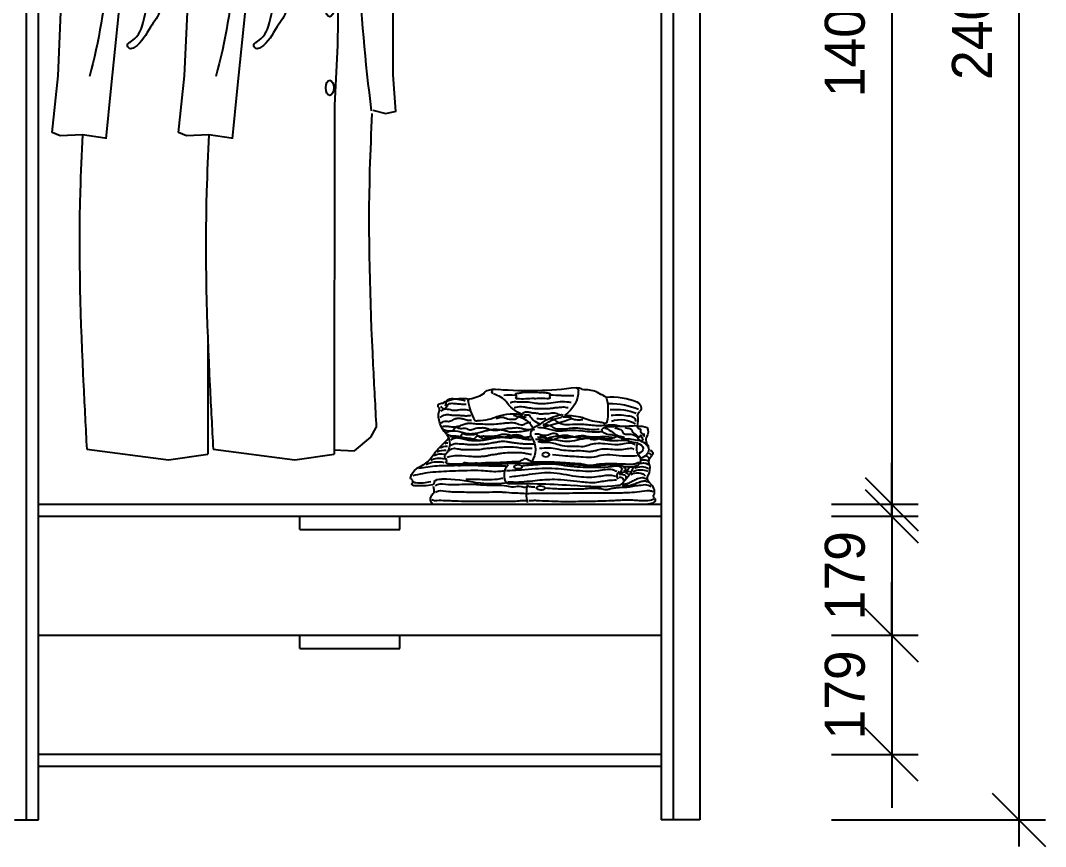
# Model space of a CAD drawing. Header units: millimetres. Extents: x 24776 to 57176, y -19492 to 15017.
# Drawn here: x 28238 to 29776, y 8879 to 10119 of the extents above; entities that cross this region are included whole.
import ezdxf

# ---------------------------------------------------------------- set-up
doc = ezdxf.new("R2010")
doc.units = ezdxf.units.MM
doc.header["$PDMODE"] = 3
doc.styles.add('RomanS', font='')
doc.styles.get('RomanS').set_extended_font_data('YouYuan')
doc.dimstyles.new('SC40', dxfattribs={"dimtxt": 60, "dimasz": 80, "dimexe": 40, "dimexo": 40, "dimgap": 40, "dimtad": 1, "dimdec": 0, "dimzin": 0, "dimdsep": 46, "dimtxsty": 'RomanS', "dimblk": 'OBLIQUE', "dimcen": 0, "dimdle": 40, "dimclrd": 9, "dimclre": 9, "dimclrt": 4, "dimadec": 0, "dimazin": 0, "dimtfac": 1, "dimtdec": 0, "dimtix": 1, "dimtmove": 2, "dimatfit": 1, "dimldrblk": 'DOT', "dimfxl": 1, "dimtolj": 1, "dimtzin": 0, "dimlwd": -1, "dimlwe": -1, "dimarcsym": 0})

# ---------------------------------------------------------------- blocks, each defined once
blk = doc.blocks.new('FGSFSFS')
at = {"color": 250}
for p, q in [((25945.6, 8065.7), (25945.6, 8037.2)), ((25954.3, 8038.6), (25954.3, 8073)), ((26135.4, 8065.7), (26135.4, 8037.2)), ((26144, 8038.6), (26144, 8073)), ((25943.3, 8037.7), (25936, 8024.9)), ((25947.4, 8036.1), (25940.6, 8017.4)), ((25951.8, 8043.7), (25943.3, 8037.7)), ((25951.8, 8043.7), (25947.4, 8036.1)), ((25955.6, 8043.1), (25951.8, 8043.7)), ((25963.2, 8038.3), (25955.6, 8043.1)), ((25970.3, 8028.9), (25963.2, 8038.3)), ((26133.1, 8037.7), (26125.7, 8024.9)), ((26137.1, 8036.1), (26130.3, 8017.4)), ((26141.5, 8043.7), (26133.1, 8037.7)), ((26141.5, 8043.7), (26137.1, 8036.1)), ((26145.3, 8043.1), (26141.5, 8043.7)), ((26153, 8038.3), (26145.3, 8043.1)), ((26160.1, 8028.9), (26153, 8038.3)), ((25936, 8024.9), (25931.9, 8015.2)), ((25974.6, 8018.9), (25969.7, 8027.4)), ((25980.6, 8009.5), (25974.6, 8018.9)), ((26125.7, 8024.9), (26121.6, 8015.2)), ((26164.3, 8018.9), (26159.4, 8027.4)), ((26170.3, 8009.5), (26164.3, 8018.9)), ((25931.2, 8013.8), (25927.1, 7999.5)), ((25932.6, 8008.9), (25932.3, 8007.1)), ((25940, 8015.9), (25935.3, 8000.7)), ((25956.3, 8009.2), (25950.9, 8003.5)), ((25963.4, 8004.4), (25956.3, 8009.2)), ((25988.3, 7998.1), (25979, 8009.8)), ((25980.6, 8009.5), (25985.8, 7980.2)), ((26121, 8013.8), (26116.9, 7999.5)), ((26122.3, 8008.9), (26122.1, 8007.1)), ((26129.7, 8015.9), (26125.1, 8000.7)), ((26146.1, 8009.2), (26140.6, 8003.5)), ((26153.2, 8004.4), (26146.1, 8009.2)), ((26178, 7998.1), (26168.7, 8009.8)), ((26170.3, 8009.5), (26175.6, 7980.2)), ((25914.6, 7977.6), (25922.8, 7995.2)), ((25922.8, 7995.2), (25926.2, 8001.1)), ((25925.2, 7999.5), (25931.5, 7986.1)), ((25926.2, 8001.1), (25933.4, 7995.2)), ((25935.3, 8000.7), (25932.6, 7987.7)), ((25933.4, 7995.2), (25934.4, 7994.7)), ((26009.4, 7975.4), (25988.3, 7998.1)), ((26104.3, 7977.6), (26112.5, 7995.2)), ((26112.5, 7995.2), (26115.9, 8001.1)), ((26114.9, 7999.5), (26121.2, 7986.1)), ((26115.9, 8001.1), (26123.1, 7995.2)), ((26125.1, 8000.7), (26122.3, 7987.7)), ((26123.1, 7995.2), (26124.1, 7994.7)), ((26199.1, 7975.4), (26178, 7998.1)), ((25907.3, 7962), (25914.6, 7977.6)), ((25931.5, 7986.1), (25942.6, 7951.8)), ((25946.2, 7972), (25943.2, 7960.8)), ((25950.9, 7982.3), (25946.2, 7972)), ((25979.8, 7969.9), (25963.4, 7983.2)), ((25985.8, 7980.2), (25992, 7960.2)), ((26008.8, 7975.4), (26026.2, 7963.6)), ((26021.2, 7944.4), (26009.4, 7975.4)), ((26097.1, 7962), (26104.3, 7977.6)), ((26121.2, 7986.1), (26132.3, 7951.8)), ((26136, 7972), (26133, 7960.8)), ((26140.6, 7982.3), (26136, 7972)), ((26169.5, 7969.9), (26153.2, 7983.2)), ((26175.6, 7980.2), (26181.8, 7960.2)), ((26198.5, 7975.4), (26215.9, 7963.6)), ((26210.9, 7944.4), (26199.1, 7975.4)), ((25904.9, 7953.2), (25907.3, 7962)), ((25943.2, 7960.8), (25942.1, 7956.8)), ((25990.4, 7962), (25979.8, 7969.9)), ((25992, 7960.2), (26002, 7808.6)), ((26026.2, 7963.6), (26045.4, 7954.7)), ((26094.7, 7953.2), (26097.1, 7962)), ((26133, 7960.8), (26131.9, 7956.8)), ((26180.2, 7962), (26169.5, 7969.9)), ((26181.8, 7960.2), (26191.7, 7808.6)), ((26215.9, 7963.6), (26235.1, 7954.7)), ((25873.7, 7921.8), (25904.9, 7953.2)), ((25937.1, 7854), (25905.6, 7953)), ((25942.6, 7951.8), (25963.3, 7887.5)), ((26030.5, 7885.1), (26021.2, 7944.4)), ((26045.4, 7954.7), (26052.2, 7946.4)), ((26052.2, 7946.4), (26065.6, 7923.9)), ((26063.5, 7921.8), (26094.7, 7953.2)), ((26126.8, 7854), (26095.3, 7953)), ((26132.3, 7951.8), (26153.1, 7887.5)), ((26220.2, 7885.1), (26210.9, 7944.4)), ((26235.1, 7954.7), (26242, 7946.4)), ((26242, 7946.4), (26266.5, 7905.1)), ((25835.5, 7877.7), (25873.7, 7921.8)), ((26025.2, 7877.7), (26063.5, 7921.8)), ((26266.5, 7905.1), (26287.7, 7780.3)), ((25963.3, 7887.5), (26001, 7778.8)), ((26153.1, 7887.5), (26190.7, 7778.8)), ((26211.6, 7865.8), (26220.2, 7885.1)), ((25829.8, 7860.4), (25835.5, 7877.7)), ((26019.5, 7860.4), (26025.2, 7877.7)), ((26228.9, 7838.9), (26211.6, 7865.8)), ((25824.1, 7803.8), (25829.8, 7860.4)), ((25955.6, 7847.9), (25937.1, 7854)), ((25950.1, 7809.9), (25955.6, 7847.9)), ((26013.9, 7803.8), (26019.5, 7860.4)), ((26145.3, 7847.9), (26126.8, 7854)), ((26139.9, 7809.9), (26145.3, 7847.9)), ((26207.2, 7728), (26228.9, 7838.9)), ((25817.1, 7733), (25824.1, 7803.8)), ((26006.7, 7731.4), (25950.1, 7809.9)), ((26002, 7808.6), (26002, 7778.3)), ((26006.8, 7733), (26013.9, 7803.8)), ((26205.7, 7718.6), (26139.9, 7809.9)), ((26191.7, 7808.6), (26191.7, 7778.3)), ((26001, 7778.8), (26008.8, 7753.4)), ((26190.7, 7778.8), (26215.8, 7697.7)), ((26287.7, 7780.3), (26298.3, 7622.6)), ((25905.1, 7728.1), (25906.5, 7766)), ((26094.8, 7728.1), (26096.3, 7766)), ((25811.4, 7635.4), (25817.1, 7733)), ((25897.6, 7640.9), (25905.1, 7728.1)), ((26001.1, 7635.4), (26006.8, 7733)), ((26087.4, 7640.9), (26094.8, 7728.1)), ((26216.6, 7691.9), (26205.7, 7718.6)), ((26215.8, 7697.7), (26217.5, 7684)), ((26217.5, 7684), (26215.2, 7483.4)), ((25800, 7533.2), (25811.4, 7635.4)), ((25888.8, 7550.4), (25897.6, 7640.9)), ((25989.8, 7533.2), (26001.1, 7635.4)), ((26078.5, 7550.4), (26087.4, 7640.9)), ((26298.3, 7622.6), (26298.3, 7439.1)), ((25875.4, 7418.7), (25888.8, 7550.4)), ((26065.1, 7418.7), (26078.5, 7550.4)), ((25795.8, 7437.2), (25800, 7533.2)), ((25985.5, 7437.2), (25989.8, 7533.2)), ((26215.2, 7483.4), (26210.9, 7393.1)), ((25786.7, 7352.3), (25795.8, 7437.2)), ((25976.5, 7352.3), (25985.5, 7437.2)), ((26298.3, 7439.1), (26302.1, 7384.1)), ((25868, 7343), (25875.4, 7418.7)), ((26057.7, 7343), (26065.1, 7418.7)), ((26210.9, 7393.1), (26210.4, 6869.5)), ((26268.1, 7386), (26287.9, 7381)), ((26287.9, 7381), (26303.1, 7384.3)), ((25798.9, 7347.2), (25786.7, 7352.3)), ((25832.3, 7348.9), (25798.9, 7347.2)), ((25865.8, 7343.9), (25832.3, 7348.9)), ((25988.7, 7347.2), (25976.5, 7352.3)), ((26022.1, 7348.9), (25988.7, 7347.2)), ((26055.5, 7343.9), (26022.1, 7348.9)), ((26020.8, 7034.3), (26020.7, 6869.5)), ((26265.1, 6894.8), (26273.5, 6909.3)), ((26240.8, 6874.5), (26265.1, 6894.8)), ((25838.8, 6877.1), (25961.5, 6861)), ((25961.5, 6861), (26020.7, 6869.5)), ((26028.6, 6877.1), (26151.2, 6861)), ((26151.2, 6861), (26210.4, 6869.5)), ((26210.4, 6876.1), (26240.8, 6874.5))]:
    blk.add_line(p, q, dxfattribs=at)
for centre, major_axis, start_param, end_param in [((25957.8, 8096.5), (0, 35.4), -0.883744, 1.287016), ((26147.6, 8096.5), (0, 35.4), -0.883744, 1.287016), ((25957.9, 8096.5), (0, 25.9), -0.515803, 1.283308), ((26147.6, 8096.5), (0, 25.9), -0.515803, 1.283308), ((25957.4, 8097.8), (0, 34.6), 1.317415, 2.755298), ((25957.4, 8097.8), (0, 25), 1.32549, 3.003534), ((26147.1, 8097.8), (0, 34.6), 1.317415, 2.755298), ((26147.1, 8097.8), (0, 25), 1.32549, 3.003534), ((25983.2, 8083.2), (0, 4.8), 1.081242, 4.154673), ((25959.8, 8095.5), (0, 24), 4.279324, 4.438818), ((25959.8, 8095.5), (0, 33.5), 4.25418, 4.519056), ((26172.9, 8083.2), (0, 4.8), 1.081242, 4.154673), ((26149.5, 8095.5), (0, 24), 4.279324, 4.438818), ((26149.5, 8095.5), (0, 33.5), 4.25418, 4.519056)]:
    blk.add_ellipse(centre, major_axis=major_axis, ratio=0.9, start_param=start_param, end_param=end_param, dxfattribs=at)
at = {"color": 250, "extrusion": (0, 0, -1)}
for centre, major_axis, start_param, end_param in [((25849.5, 7830.8), (0, 44.8), -0.369251, 1.295866), ((26039.2, 7830.8), (0, 44.8), -0.369251, 1.295866), ((25710.8, 7739.6), (0, 216.1), 1.134673, 1.57234), ((25900.5, 7739.6), (0, 216.1), 1.134673, 1.57234), ((28337.6, 7716.9), (0, 2325.1), 4.569105, 4.75992), ((25115.9, 7674.9), (0, 842.3), 1.466275, 1.858062), ((25305.7, 7674.9), (0, 842.3), 1.466275, 1.858062)]:
    blk.add_ellipse(centre, major_axis=major_axis, ratio=0.9, start_param=start_param, end_param=end_param, dxfattribs=at)
at = {"color": 250}
for centre in [(26203.6, 7655.5), (26203.6, 7537.5), (26203.6, 7419.5)]:
    blk.add_ellipse(centre, major_axis=(0, 11.5), ratio=0.522581, dxfattribs=at)
for points in [[(25940.7, 7549.4), (25948.8, 7543.3), (25948.8, 7537.1), (25934.5, 7510.6), (25910, 7480), (25903.2, 7478.3), (25899.8, 7484.1), (25903.9, 7488.1), (25923.5, 7517.5), (25938.6, 7549.4), (25940.7, 7547.3)], [(26130.4, 7549.4), (26138.6, 7543.3), (26138.6, 7537.1), (26124.3, 7510.6), (26099.8, 7480), (26092.9, 7478.3), (26089.6, 7484.1), (26093.6, 7488.1), (26113.3, 7517.5), (26128.4, 7549.4), (26130.4, 7547.3)], [(26267, 7381.1), (26263.5, 7295.9), (26268.5, 7003.4), (26273.5, 6909.3)], [(25832.3, 7348.9), (25828.9, 7263.7), (25833.9, 6971.3), (25838.8, 6877.1)], [(26022.1, 7348.9), (26018.7, 7263.7), (26023.6, 6971.3), (26028.6, 6877.1)]]:
    blk.add_spline(points, degree=3, dxfattribs=at)
blk = doc.blocks.new('_Oblique')
at = {"color": 0, "linetype": 'ByBlock', "lineweight": -2}
blk.add_line((-0.5, -0.5), (0.5, 0.5), dxfattribs=at)
blk = doc.blocks.new('*D44')
at = {"color": 9, "transparency": 16777216}
for p, q in [((29736.3, 11359.3), (29736.3, 8879.3)), ((29454.9, 11319.3), (29776.3, 11319.3)), ((29454.9, 8919.3), (29776.3, 8919.3))]:
    blk.add_line(p, q, dxfattribs=at)
at = {"layer": 'Defpoints', "color": 0, "transparency": 16777216}
for p in [(29414.9, 11319.3), (29414.9, 8919.3), (29736.3, 8919.3)]:
    blk.add_point(p, dxfattribs=at)
at = {"color": 9, "transparency": 16777216, "xscale": 80, "yscale": 80, "zscale": 80}
for p, rotation in [((29736.3, 11319.3), 90), ((29736.3, 8919.3), 270)]:
    blk.add_blockref('_Oblique', p, dxfattribs=dict(at, rotation=rotation))
at = {"color": 4, "transparency": 16777216, "insert": (29666.3, 10119.3), "char_height": 60, "attachment_point": 5, "rotation": 90, "style": 'RomanS'}
blk.add_mtext('\\A1;2400', dxfattribs=at)
blk = doc.blocks.new('_Dot')
at = {"color": 0, "linetype": 'ByBlock', "lineweight": -2}
blk.add_line((-0.5, 0), (-1, 0), dxfattribs=at)
at = {"color": 0, "linetype": 'ByBlock', "const_width": 0.5}
blk.add_lwpolyline([(-0.25, 0, 1), (0.25, 0, 1)], format="xyb", close=True, dxfattribs=at)
blk = doc.blocks.new('*D45')
at = {"color": 9, "transparency": 16777216}
for p, q in [((29545.4, 10833.3), (29545.4, 9353.3)), ((29454.9, 10793.3), (29585.4, 10793.3)), ((29454.9, 9393.3), (29585.4, 9393.3))]:
    blk.add_line(p, q, dxfattribs=at)
at = {"layer": 'Defpoints', "color": 0, "transparency": 16777216}
for p in [(29414.9, 10793.3), (29414.9, 9393.3), (29545.4, 9393.3)]:
    blk.add_point(p, dxfattribs=at)
at = {"color": 9, "transparency": 16777216, "xscale": 80, "yscale": 80, "zscale": 80}
for p, rotation in [((29545.4, 10793.3), 90), ((29545.4, 9393.3), 270)]:
    blk.add_blockref('_Oblique', p, dxfattribs=dict(at, rotation=rotation))
at = {"color": 4, "transparency": 16777216, "insert": (29475.4, 10093.3), "char_height": 60, "attachment_point": 5, "rotation": 90, "style": 'RomanS'}
blk.add_mtext('\\A1;1400', dxfattribs=at)
blk = doc.blocks.new('*D46')
at = {"color": 9, "transparency": 16777216}
for p, q in [((29545.4, 9375.3), (29545.4, 9455.3)), ((29454.9, 9375.3), (29585.4, 9375.3)), ((29545.4, 9375.3), (29545.4, 9196.3)), ((29454.9, 9196.3), (29585.4, 9196.3)), ((29545.4, 9196.3), (29545.4, 9116.3))]:
    blk.add_line(p, q, dxfattribs=at)
at = {"layer": 'Defpoints', "color": 0, "transparency": 16777216}
for p in [(29414.9, 9375.3), (29414.9, 9196.3), (29545.4, 9196.3)]:
    blk.add_point(p, dxfattribs=at)
at = {"color": 9, "transparency": 16777216, "xscale": 80, "yscale": 80, "zscale": 80}
for p, rotation in [((29545.4, 9375.3), 270), ((29545.4, 9196.3), 90)]:
    blk.add_blockref('_Oblique', p, dxfattribs=dict(at, rotation=rotation))
at = {"color": 4, "transparency": 16777216, "insert": (29475.4, 9285.8), "char_height": 60, "attachment_point": 5, "rotation": 90, "style": 'RomanS'}
blk.add_mtext('\\A1;179', dxfattribs=at)
blk = doc.blocks.new('*D47')
at = {"color": 9, "transparency": 16777216}
for p, q in [((29545.4, 9196.3), (29545.4, 9276.3)), ((29454.9, 9196.3), (29585.4, 9196.3)), ((29545.4, 9196.3), (29545.4, 9017.3)), ((29454.9, 9017.3), (29585.4, 9017.3)), ((29545.4, 9017.3), (29545.4, 8937.3))]:
    blk.add_line(p, q, dxfattribs=at)
at = {"layer": 'Defpoints', "color": 0, "transparency": 16777216}
for p in [(29414.9, 9196.3), (29414.9, 9017.3), (29545.4, 9017.3)]:
    blk.add_point(p, dxfattribs=at)
at = {"color": 9, "transparency": 16777216, "xscale": 80, "yscale": 80, "zscale": 80}
for p, rotation in [((29545.4, 9196.3), 270), ((29545.4, 9017.3), 90)]:
    blk.add_blockref('_Oblique', p, dxfattribs=dict(at, rotation=rotation))
at = {"color": 4, "transparency": 16777216, "insert": (29475.4, 9106.8), "char_height": 60, "attachment_point": 5, "rotation": 90, "style": 'RomanS'}
blk.add_mtext('\\A1;179', dxfattribs=at)
blk = doc.blocks.new('DGSDG')
at = {"color": 250}
blk.add_line((28855.8, 9393.3), (29179.5, 9393.3), dxfattribs=at)
at = {"color": 250, "extrusion": (0, 0, -1)}
for centre, major_axis, ratio, start_param, end_param in [((28901.5, 9574.1), (40.1, 0), 0.6, 0.635897, 1.31071), ((28944.7, 9558.2), (11.3, 0), 0.6, 3.381071, 4.078779), ((28948.9, 9554.5), (18.8, 0), 0.6, 4.095246, 5.050311), ((28949.5, 9561.6), (4.3, 0), 0.6, 2.085511, 4.197675), ((28922.4, 9533.5), (-49.8, 0), 0.6, 2.096627, 2.654229), ((28999.9, 9761.1), (329.7, 0), 0.6, 1.351868, 1.707072), ((28971.6, 9530.6), (-44.4, 0), 0.6, 1.379843, 1.76175), ((28982.2, 9558.7), (-1.38, 0), 0.6, -0.42138, 2.094495), ((28966.8, 9555.3), (15, 0), 0.6, -0.348353, 0.265583), ((28984.4, 9563.9), (7.66, 0), 0.6, 0.998025, 1.774457), ((28991.3, 9558.9), (3.33, 0), 0.6, 3.76731, 4.712234), ((29004.1, 9513.6), (-79.9, 0), 0.6, 1.408843, 1.767886), ((29031.4, 9589.2), (-49, 0), 0.6, -1.539129, -1.331046), ((29030.5, 9558.4), (2.26, 0), 0.6, 4.449789, 6.427564), ((29063.7, 9555.5), (-31.3, 0), 0.6, -0.159129, 0.145961), ((29046.1, 9600.5), (-73.7, 0), 0.6, 4.67242, 4.887647), ((29064.6, 9301.9), (424.3, 0), 0.6, 4.675804, 4.721218), ((28981.1, 9561.4), (-93.7, 0), 0.6, 3.111741, 3.818408), ((29073.1, 9563), (8.52, 0), 0.6, 4.533434, 5.74406), ((29068.8, 9564.2), (-6.23, 0), 0.6, 2.39785, 3.456917), ((29079.5, 9536.1), (49.2, 0), 0.6, -1.553735, -1.102052), ((29129.5, 9574.5), (-34.3, 0), 0.6, -1.025366, -0.630599), ((29101.9, 9549.4), (16, 0), 0.6, -0.909857, -0.035716), ((28871.4, 9540.7), (7.02, 0), 0.6, 2.537605, 4.744275), ((28899.5, 9528.9), (-38.6, 0), 0.6, 0.760482, 1.894535), ((28914.1, 9548.4), (4.71, 0), 0.6, 2.685317, 4.189149), ((29184.4, 9566.4), (-276.3, 0), 0.6, -0.28959, -0.11646), ((29034.1, 9562.2), (72, 0), 0.6, 2.193737, 2.794221), ((28983.2, 9552.4), (-2.1, 0), 0.6, 4.68468, 6.665416), ((28991.3, 9610.1), (-98.5, 0), 0.6, 4.536959, 4.793194), ((29018.3, 9507.2), (-75.1, 0), 0.6, 1.439506, 1.7308), ((29031, 9552.7), (1.8, 0), 0.6, 0.148047, 1.988463), ((29124.6, 9514.3), (66.4, 0), 0.6, 4.584693, 5.329414), ((28887.7, 9533.1), (231.8, 0), 0.6, -0.119697, 0.119697), ((29119, 9496.7), (-79.7, 0), 0.6, 1.595934, 2.188731), ((29148.4, 9537.8), (20.9, 0), 0.6, -0.797504, 0.468768), ((28961, 9526.1), (-95.8, 0), 0.6, -0.50542, 0.116526), ((28847.7, 9535.2), (18.6, 0), 0.6, -0.281717, 0.211732), ((28976.7, 9503.1), (42.9, 0), 0.6, 4.149764, 5.079971), ((28965.5, 9502.6), (-41.8, 0), 0.6, 1.866978, 2.971877), ((28998.1, 9522.3), (8.35, 0), 0.6, 4.180699, 4.984857), ((28999.9, 9526), (2.05, 0), 0.6, -1.356278, 0.12301), ((29038.1, 9532.7), (38, 0), 0.6, 2.127745, 2.83641), ((29074.3, 9489), (69.3, 0), 0.6, 3.767111, 4.305288), ((29049.2, 9524.9), (-4.48, 0), 0.6, 1.010019, 2.256322), ((29059.9, 9500.5), (-43.2, 0), 0.6, 1.437369, 2.079486), ((29131.2, 9504.3), (52.1, 0), 0.6, 4.554845, 5.339055), ((29134.4, 9498.5), (47.9, 0), 0.6, 4.500863, 5.025449), ((29148.6, 9518.4), (-12.4, 0), 0.6, 1.613254, 3.291382), ((29028.5, 9520.6), (-135.7, 0), 0.6, 3.080155, 3.2658), ((29183.8, 9525.7), (20, 0), 0.6, 3.135456, 3.709418), ((28922.4, 9519.6), (-2.96, 0), 0.6, 4.099044, 6.00387), ((28922.5, 9547.7), (49.2, 0), 0.6, 0.881035, 1.537572), ((29031.9, 9498.5), (-28.2, 0), 0.6, -0.285248, 1.060306), ((29064.8, 9495.5), (-49.4, 0), 0.6, 0.525409, 1.275836), ((28922.4, 9658.1), (-268.7, 0), 0.6, 4.152304, 4.325646), ((29113.5, 9547.6), (52.3, 0), 0.6, 1.703906, 2.244438), ((29105.5, 9510), (-11, 0), 0.6, 1.6711, 2.290225), ((29114.8, 9516.3), (-3.06, 0), 0.6, 3.013049, 5.443362), ((27582.6, 25182.6), (-26167.8, 0), 0.6, 4.651954, 4.653738), ((29138.3, 9503.9), (-27.1, 0), 0.6, 1.048937, 2.53218), ((29164.7, 9495.6), (24.9, 0), 0.6, 4.648529, 5.288378), ((28818, 9483.9), (-63.9, 0), 0.6, 2.75662, 3.601404), ((29117.7, 9504.5), (7.34, 0), 0.6, 2.901634, 4.546018), ((29124.9, 9506), (15, 0), 0.6, 1.501023, 2.851737), ((29115.8, 9505.7), (-2.52, 0), 0.6, 1.090784, 2.811329), ((29079.8, 9478.7), (-59.7, 0), 0.6, 2.268558, 2.54743), ((29116.9, 9478.8), (-31.8, 0), 0.6, 1.859937, 2.423586), ((29163.9, 9514.7), (-43.6, 0), 0.6, -1.095548, -0.653622), ((29138.4, 9501.8), (-41.2, 0), 0.6, 2.880196, 3.462908), ((29363.8, 9308.4), (-572.2, 0), 0.6, 0.494199, 0.564323), ((28876.3, 9474.7), (9.38, 0), 0.6, 3.633387, 4.938674), ((28877.8, 9482.1), (-5.18, 0), 0.6, 0.850286, 1.77701), ((28923.7, 9475), (86.9, 0), 0.6, -0.36745, 0.363063), ((29171.9, 9513.3), (-48, 0), 0.6, -1.411439, -0.867678), ((29143.3, 9464.5), (44.9, 0), 0.6, -1.556128, -1.40779), ((29176.2, 9531.9), (72.7, 0), 0.6, 1.689356, 1.930986), ((29211.2, 9476.9), (48.6, 0), 0.6, 2.719778, 3.360369), ((29156.4, 9476.7), (15.7, 0), 0.6, -1.045558, 0.937478), ((29154.2, 9474.9), (26.4, 0), 0.6, -1.038806, 1.007372), ((29214.7, 9489.5), (37.9, 0), 0.6, 2.676453, 3.336194), ((28780.4, 9485.3), (83, 0), 0.6, 0.287078, 0.889587), ((28868.7, 9460.8), (-13.5, 0), 0.6, 0.726538, 2.003358), ((28873.7, 9464.4), (-16.5, 0), 0.6, 0.85469, 1.757629), ((28880.9, 9464.9), (6.53, 0), 0.6, 2.597848, 3.685337), ((29143.5, 9459.6), (-25, 0), 0.6, 2.773775, 3.718473), ((29168.3, 9460.3), (-12.8, 0), 0.6, 2.328385, 2.929411), ((29211.6, 9456.8), (30.8, 0), 0.6, 2.891341, 3.686208), ((29179.1, 9466.6), (5.28, 0), 0.6, 5.015104, 6.289783), ((29177.3, 9469.4), (9.49, 0), 0.6, -0.966487, 0.564903), ((28864.2, 9441.7), (-25.4, 0), 0.6, 0.800784, 1.942922), ((28866, 9452.5), (-16.6, 0), 0.6, 0.728775, 2.067696), ((28861.8, 9458.8), (15.1, 0), 0.6, -0.463967, 0.250344), ((28880.6, 9456.2), (4.29, 0), 0.6, 1.465541, 3.285344), ((28923.5, 9855.5), (-671.1, 0), 0.6, 4.617037, 4.775549), ((29025.3, 9437.2), (61.4, 0), 0.6, 2.829197, 3.574148), ((28984.6, 9449.3), (6.28, 0.05), 0.426789, -0.012855, 6.27033), ((28997.9, 9511.6), (95.6, 0), 0.6, 1.492525, 1.6813), ((29026.9, 9342.5), (-187.9, 0), 0.6, 1.45589, 1.79537), ((29096.9, 9566.1), (-191.7, 0), 0.6, 4.579298, 4.860068), ((29128.2, 9434.8), (29.5, 0), 0.6, 4.513982, 5.313437), ((29039.7, 9463.4), (120, 0), 0.6, 0.208869, 0.597279), ((29139.8, 9445.6), (-6.11, 0), 0.6, 2.096266, 4.098026), ((29151.8, 9460.7), (20, 0), 0.6, 0.887156, 1.921343), ((29169.7, 9441.2), (-13.9, 0), 0.6, 0.763018, 2.431857), ((29172.7, 9450.2), (8.05, 0), 0.6, 4.04843, 5.876406), ((29173.4, 9455.2), (7.9, 0), 0.6, 4.288428, 5.61915), ((29097.4, 9447.8), (84.7, 0), 0.6, -0.087329, 0.221676), ((28829.7, 9432.7), (-6.61, 0), 0.6, -0.397903, 0.397903), ((28858.2, 9432.6), (-34.7, 0), 0.6, 0.078736, 0.742902), ((29159.3, 9435.5), (26, 0), 0.6, 2.813373, 3.61459), ((29136.3, 9449.2), (15, 0), 0.6, 0.137596, 1.618939), ((29136.1, 9430.1), (6.39, 0), 0.6, 4.645263, 6.666943), ((29139.5, 9433.9), (-6.91, 0), 0.6, 1.167222, 3.406747), ((29145.7, 9438.3), (-3.59, 0), 0.6, 1.543998, 3.321229), ((29148.5, 9440.9), (3.53, 0), 0.6, 3.888267, 6.141131), ((29163.7, 9432.6), (-12.9, 0), 0.6, 0.743266, 2.730483), ((29168.9, 9433.9), (18, 0), 0.6, 4.021659, 5.327737), ((29202.3, 9432.1), (-23.5, 0), 0.6, -0.545346, 0.323874), ((28814.6, 9426.8), (-11.6, 0), 0.6, 2.464508, 3.57965), ((28829.1, 9423.3), (-4.08, 0), 0.6, 4.490146, 6.504713), ((28838, 9459.1), (64.2, 0), 0.6, 1.280152, 1.695277), ((28849.3, 9425.8), (-9.25, 0), 0.6, 2.915659, 3.843526), ((28800.5, 9412.9), (57.6, 0), 0.6, -0.210186, 0.087803), ((28868.8, 9424.1), (-11.5, 0), 0.6, 0.434973, 1.699971), ((28873.3, 9351.5), (132.5, 0), 0.6, 4.689095, 5.09432), ((28945.6, 9477.4), (-89.8, 0), 0.6, 4.489445, 4.969591), ((28969.4, 9425.7), (2.55, 0), 0.6, 1.422134, 3.202642), ((28984.6, 9012.1), (-687, 0), 0.6, 1.549258, 1.694861), ((29158, 9408.2), (160.7, 0), 0.6, 3.009149, 3.289551), ((29018.5, 9417.5), (-6.72, 0.21), 0.395557, 3.180472, 9.463657), ((29102, 9522.6), (-172.1, 0), 0.6, 4.524584, 4.901969), ((29135.1, 9423.4), (-3.99, 0), 0.6, 3.379394, 4.956289), ((29150.1, 9411.5), (39, 0), 0.6, -0.603745, 0.136334), ((28879.5, 9400.7), (26.5, 0), 0.6, 2.818376, 3.75704), ((29199.4, 9405.7), (-11.5, 0), 0.6, -0.583665, 0.388495), ((28864.8, 9396.5), (-10.4, 0), 0.6, -0.533186, -0.130281), ((29179.5, 9399.8), (10.9, 0), 0.6, -0.332767, 1.570796)]:
    blk.add_ellipse(centre, major_axis=major_axis, ratio=ratio, start_param=start_param, end_param=end_param, dxfattribs=at)
for centre, major_axis in [((29021.7, 9491.9), (-5.69, 0)), ((29026.1, 9467.5), (-5.38, 0))]:
    blk.add_ellipse(centre, major_axis=major_axis, ratio=0.6, dxfattribs=at)
at = {"color": 250}
for points, knots in [([(28868.4, 9540.5), (28870.2, 9538.3), (28875.4, 9532.2), (28878, 9545.6), (28890, 9544.3), (28897.3, 9543.5), (28903, 9543.3), (28905.9, 9543.3), (28906.5, 9543.3)], [0, 0, 0, 0, 11.370141, 31.16063, 40.922585, 51.33831, 60.019146, 62.185134, 62.185134, 62.185134, 62.185134]), ([(28905.2, 9548), (28901.5, 9548.8), (28894.1, 9550.4), (28877, 9552.6), (28875.9, 9544.9), (28875.3, 9540.1)], [0, 0, 0, 0, 15.410178, 30.610672, 54.180189, 54.180189, 54.180189, 54.180189]), ([(29064.2, 9545.7), (29062, 9546), (29055.5, 9546.8), (29043.8, 9547), (29031.9, 9544.2), (29021.4, 9543.8), (29014.1, 9543.9), (29006.5, 9545.3), (28997.3, 9546.9), (28986.5, 9546.1), (28978.8, 9547), (28974.5, 9546), (28973.3, 9545.4), (28972.8, 9545.1)], [0, 0, 0, 0, 8.283087, 25.0695, 42.929948, 55.431313, 64.112149, 70.285863, 85.26243, 99.341355, 110.712795, 113.628561, 116.335351, 116.335351, 116.335351, 116.335351]), ([(28867.5, 9523.1), (28869.6, 9524.9), (28873.3, 9528.2), (28882.1, 9527.6), (28888.6, 9526.4), (28895.4, 9526.9), (28901.7, 9526.2), (28907.9, 9525.7), (28911.5, 9526.4), (28913.4, 9526.7)], [0, 0, 0, 0, 13.013827, 22.219279, 30.502364, 38.624822, 47.356106, 54.416336, 61.640547, 61.640547, 61.640547, 61.640547]), ([(28913.7, 9533), (28910.5, 9533.9), (28904.4, 9535.7), (28895.5, 9534.3), (28886.7, 9533.1), (28880, 9535.9), (28872, 9535.5), (28869.8, 9533.6), (28868.8, 9532.7)], [0, 0, 0, 0, 12.994576, 24.481301, 33.212585, 45.713197, 53.371012, 59.888902, 59.888902, 59.888902, 59.888902]), ([(29059.8, 9537.6), (29057.1, 9538.2), (29053.2, 9538.9), (29046.7, 9538.2), (29041, 9537.8), (29034.8, 9536.8), (29029, 9536.2), (29021.4, 9536.4), (29014.7, 9536), (29006.5, 9536.8), (28999.9, 9537.4), (28991, 9539.5), (28983.5, 9539.4), (28979.5, 9537.9), (28978.8, 9537.6)], [0, 0, 0, 0, 10.513654, 14.879295, 24.7605, 31.984714, 39.106877, 46.687838, 60.225267, 64.054177, 77.85932, 85.224023, 99.884445, 103.041292, 103.041292, 103.041292, 103.041292]), ([(29046.8, 9527.2), (29044.7, 9528.3), (29041.2, 9530.1), (29034.8, 9530.1), (29030.8, 9528.8), (29026.3, 9529.2), (29021.8, 9528.4), (29016.5, 9528.2), (29012.2, 9529.9), (29006.6, 9529.5), (29001.2, 9531.1), (28994.9, 9531.8), (28992.4, 9529.9), (28991.2, 9529.6), (28991, 9529.6)], [0, 0, 0, 0, 10.275798, 16.773765, 22.426827, 26.758805, 33.346274, 39.844241, 45.675768, 52.196226, 59.56093, 68.76638, 72.232689, 73.443341, 73.443341, 73.443341, 73.443341]), ([(29081.5, 9519.7), (29078.9, 9519.5), (29073.3, 9519.1), (29065.4, 9520.3), (29061.6, 9525.2), (29053.8, 9522.7), (29051.2, 9524.9), (29050.3, 9525.7)], [0, 0, 0, 0, 9.761958, 21.351918, 27.936664, 38.22511, 43.583744, 43.583744, 43.583744, 43.583744]), ([(28868.4, 9514.8), (28870.2, 9516), (28873.8, 9518.5), (28882.8, 9516.6), (28887.6, 9520.4), (28893.2, 9522.7), (28899, 9522.2), (28903.5, 9520.9), (28906.9, 9519.6), (28909.5, 9519.4), (28911.4, 9519.4), (28913, 9519.4), (28914.1, 9519.4), (28914.7, 9519.4)], [0, 0, 0, 0, 9.638456, 18.843908, 29.671066, 35.984762, 43.58501, 50.127143, 54.969751, 58.263485, 59.887976, 62.053964, 64.219952, 64.219952, 64.219952, 64.219952]), ([(28870.1, 9507), (28870.6, 9508.4), (28871.4, 9510.8), (28877.5, 9510.2), (28881.9, 9510), (28886.2, 9509.2), (28890.2, 9509.2), (28895.1, 9510.1), (28900.4, 9512.1), (28905.9, 9514.5), (28912, 9514.9), (28916.9, 9514.6), (28921.2, 9513.9), (28928, 9513.6), (28938.4, 9513.4), (28950.9, 9513.3), (28961, 9514.7), (28969.7, 9515.4), (28976.1, 9515.9), (28982, 9515), (28985.1, 9513.4), (28988.8, 9512.2), (28993.1, 9512.4), (28995, 9514.3), (28998.3, 9515.5), (29001.3, 9515.8), (29003.1, 9515.8), (29003.5, 9515.8)], [0, 0, 0, 0, 7.748497, 12.62197, 20.279787, 25.271976, 29.062455, 35.236168, 43.966014, 52.695858, 59.818024, 66.338482, 71.33067, 76.234094, 91.94683, 110.365685, 123.006798, 130.664615, 143.130799, 147.072745, 152.928646, 158.261146, 162.626786, 167.219903, 171.39867, 176.650831, 178.275325, 178.275325, 178.275325, 178.275325]), ([(28951.5, 9522), (28955.4, 9523.1), (28962.5, 9525.1), (28969.2, 9520.7), (28975.1, 9520.8), (28978.7, 9520.5), (28982.4, 9521.6), (28984.3, 9525.2), (28991.5, 9524.6), (28995.3, 9524), (28996.6, 9523.8)], [0, 0, 0, 0, 14.448424, 26.07306, 31.515, 35.846979, 39.478933, 45.924968, 56.195136, 61.187327, 61.187327, 61.187327, 61.187327]), ([(29026, 9521.2), (29024.5, 9521.1), (29021.7, 9521), (29017.2, 9521), (29014.3, 9521.1), (29012.6, 9521.2)], [0, 0, 0, 0, 5.980995, 10.312974, 16.833429, 16.833429, 16.833429, 16.833429]), ([(29106.2, 9505.4), (29102.1, 9505.1), (29090.5, 9504.1), (29072.4, 9508.9), (29055.9, 9505.5), (29045.7, 9505.6), (29038.2, 9506), (29035.5, 9511), (29027.6, 9511.6), (29024.2, 9512.7), (29022.1, 9513.5)], [0, 0, 0, 0, 15.200493, 43.776384, 69.432999, 77.01396, 82.536017, 96.315363, 101.968427, 110.930654, 110.930654, 110.930654, 110.930654]), ([(29139.8, 9509.7), (29136.6, 9510.5), (29127, 9513), (29109.3, 9509.9), (29092.5, 9511.8), (29076.6, 9513.4), (29065.4, 9512.5), (29053, 9512.2), (29044.3, 9514.7), (29039.8, 9520.2), (29034.2, 9521), (29030.9, 9521.4)], [0, 0, 0, 0, 12.675583, 38.484296, 64.901483, 76.574329, 98.67978, 106.56566, 123.262542, 131.14482, 143.140371, 143.140371, 143.140371, 143.140371]), ([(29163.1, 9510.5), (29163.5, 9508.9), (29163.9, 9507), (29169.5, 9506.1), (29167, 9502.4), (29169.7, 9499.5), (29172.6, 9498), (29174.3, 9493.9), (29174, 9497.2), (29173.8, 9499.2)], [0, 0, 0, 0, 8.735131, 10.496313, 19.758723, 25.088672, 30.501169, 35.124826, 43.000529, 43.000529, 43.000529, 43.000529]), ([(28872.7, 9505.3), (28874.7, 9504.6), (28878.7, 9503.1), (28888.8, 9502.2), (28889.1, 9510.4), (28895.2, 9507.4), (28899.7, 9506.5), (28906.1, 9508.7), (28911.5, 9503), (28919.9, 9507.6), (28927, 9507.9), (28933.3, 9508.1), (28937.1, 9507.2), (28940.8, 9506.1), (28944.7, 9504.5), (28949.2, 9504.4), (28954.5, 9504.2), (28958.6, 9505.2), (28963, 9506), (28966.9, 9507.3), (28971.5, 9507.1), (28976.1, 9507.5), (28980.2, 9508.1), (28984.8, 9508.1), (28988.5, 9507.6), (28991.1, 9506.9), (28992.7, 9506.1), (28996.3, 9505.8), (29000.5, 9504.8), (29005.5, 9506.4), (29007.8, 9505.4), (29009.2, 9504.9)], [0, 0, 0, 0, 9.139361, 18.360703, 30.592084, 36.645341, 40.587289, 48.781524, 59.214909, 68.177138, 82.625562, 86.416041, 91.552769, 97.606026, 101.970949, 109.093113, 113.966589, 121.850483, 125.274966, 131.106493, 138.166724, 141.995631, 148.583103, 153.998073, 158.990264, 162.622217, 164.574184, 166.806743, 176.075588, 180.421973, 185.95505, 185.95505, 185.95505, 185.95505]), ([(28876.6, 9499.4), (28877.3, 9500.3), (28880.2, 9504.1), (28891.1, 9503.6), (28899.3, 9501.5), (28906, 9499.1), (28914.5, 9498.8), (28922.7, 9499.8), (28929.6, 9501.6), (28936.4, 9503.6), (28943.7, 9505.4), (28952.5, 9505.9), (28960.8, 9504.9), (28967.3, 9503.2), (28972.4, 9501.4), (28979.9, 9501.8), (28989.5, 9502.3), (28997.3, 9503.6), (29001.4, 9504.3)], [0, 0, 0, 0, 6.311573, 24.793905, 30.625432, 40.797924, 53.299289, 61.582376, 72.039443, 81.001671, 90.253965, 101.676786, 113.252384, 121.499307, 128.538028, 134.494498, 149.204765, 164.832657, 164.832657, 164.832657, 164.832657]), ([(28877.2, 9498.3), (28879.8, 9497.3), (28884.7, 9495.3), (28892.1, 9496.5), (28900.1, 9492.1), (28899.6, 9501.9), (28906.8, 9496.9), (28912.1, 9498.5), (28917.1, 9497.1), (28923, 9500.6), (28924.1, 9492.6), (28930.2, 9496), (28935.3, 9495.3), (28941.4, 9495.6), (28947.8, 9495.2), (28954.5, 9496.1), (28959.6, 9499), (28966.4, 9498.1), (28971.7, 9497.6), (28975.7, 9496), (28979.2, 9494.9), (28982.9, 9494.6), (28988.7, 9494.9), (28995.8, 9493.2), (29001.4, 9494.5), (29003.5, 9495)], [0, 0, 0, 0, 11.144808, 20.951654, 27.493787, 39.637008, 46.420836, 54.543294, 59.446718, 65.278246, 76.035753, 81.86728, 87.282253, 95.404708, 104.61016, 111.30783, 120.511827, 128.652286, 135.349956, 140.924071, 146.256573, 150.08548, 154.417459, 168.05187, 176.547464, 176.547464, 176.547464, 176.547464]), ([(28882.7, 9495.1), (28883.5, 9494.9), (28887.5, 9493.9), (28893.4, 9495.8), (28899.3, 9494.3), (28903.7, 9493.1), (28908.9, 9492.3), (28913.7, 9492.5), (28919.7, 9489.7), (28922.7, 9500.5), (28931.6, 9489.3), (28938.6, 9494.1), (28945.4, 9494.7), (28951.1, 9495.7), (28957.1, 9494.9), (28962.9, 9493.5), (28971.1, 9494.9), (28979.3, 9498.3), (28989, 9497.1), (28992.4, 9493.6), (28997, 9493.2), (28999.8, 9493.2), (29001.4, 9493.3)], [0, 0, 0, 0, 3.412852, 15.914218, 21.050945, 26.882473, 34.106686, 40.694155, 44.817618, 57.561421, 71.83099, 82.495991, 86.961105, 97.912035, 103.966018, 109.619082, 121.194679, 133.565067, 146.435722, 152.559876, 157.02499, 162.981457, 162.981457, 162.981457, 162.981457]), ([(28884, 9488.8), (28884.8, 9489.9), (28886.3, 9491.8), (28891, 9493), (28896.1, 9494.5), (28899.8, 9491.9), (28904.1, 9490.9), (28908, 9489.9), (28912.3, 9488.9), (28916.2, 9489), (28919.9, 9488.5), (28924, 9488.6), (28928.5, 9488.9), (28933.5, 9490), (28938, 9491.1), (28944.4, 9492.2), (28951.2, 9493.2), (28957.9, 9494), (28962.8, 9493.5), (28967.8, 9493.2), (28973.9, 9492.4), (28980.4, 9494.9), (28987.8, 9494), (28991.3, 9491), (28996.8, 9491), (29001.1, 9489.9), (29003.5, 9491), (29003.9, 9491.2)], [0, 0, 0, 0, 7.05667, 12.630787, 18.804498, 25.863305, 30.70591, 36.53744, 41.674165, 47.655163, 50.948897, 55.82237, 62.944537, 68.081262, 75.622751, 81.275816, 92.964685, 101.695966, 106.59939, 111.502812, 120.724154, 128.773438, 138.757817, 145.690431, 149.519342, 158.740681, 160.692649, 160.692649, 160.692649, 160.692649]), ([(28884.8, 9490.6), (28886.1, 9491.6), (28889, 9493.7), (28895.9, 9492.7), (28901.7, 9491.9), (28907.8, 9491.1), (28914.6, 9489.8), (28922.5, 9489.7), (28930.6, 9488.9), (28938.2, 9490.4), (28946.7, 9491.9), (28954.6, 9493.3), (28964.3, 9494.2), (28972.2, 9494.6), (28980.7, 9493.7), (28987.7, 9492.7), (28993.6, 9491.5), (28999.2, 9490.2), (29002.5, 9490.3), (29004.8, 9490.3)], [0, 0, 0, 0, 7.28277, 15.963606, 23.187819, 30.412033, 39.342256, 49.687463, 59.990129, 69.446616, 79.041425, 93.620978, 100.20845, 115.921186, 123.043352, 132.49984, 142.773292, 146.197776, 154.878612, 154.878612, 154.878612, 154.878612]), ([(29117, 9494.4), (29110.6, 9493.9), (29095.9, 9492.6), (29074.3, 9497.6), (29050, 9488.6), (29040.4, 9503), (29027.1, 9494), (29017.3, 9498.3), (29011.5, 9498.3), (29009.6, 9498.3)], [0, 0, 0, 0, 23.881114, 54.864803, 85.309102, 102.364015, 119.972215, 134.551768, 141.611998, 141.611998, 141.611998, 141.611998]), ([(29144.3, 9492.9), (29141.5, 9494), (29133.4, 9497.1), (29122.5, 9488.2), (29108.8, 9493.5), (29095.8, 9486.8), (29086.1, 9498.8), (29067.7, 9492.3), (29048.4, 9495.9), (29032.3, 9485.8), (29018.4, 9490.9), (29012, 9490.3), (29010.9, 9490.1)], [0, 0, 0, 0, 11.16205, 32.671923, 47.451691, 62.181099, 80.967705, 103.87095, 125.537594, 153.15167, 173.010152, 177.375795, 177.375795, 177.375795, 177.375795]), ([(29109.6, 9501.7), (29107.3, 9501.5), (29095.8, 9500.4), (29078.5, 9503.9), (29059.2, 9504.1), (29048.6, 9502.4), (29037.8, 9503.5), (29028.1, 9507.3), (29017.7, 9507.9), (29013.5, 9508.2)], [0, 0, 0, 0, 8.731284, 43.727605, 65.928989, 80.639258, 83.932992, 106.557459, 122.492241, 122.492241, 122.492241, 122.492241]), ([(29130, 9492.2), (29123.9, 9493.4), (29112.9, 9495.5), (29098.1, 9492.2), (29085, 9491.9), (29071.5, 9492.1), (29060.6, 9496.8), (29044.3, 9495.7), (29034.3, 9493.5), (29027.4, 9491.9)], [0, 0, 0, 0, 23.151195, 41.947701, 57.148194, 72.396768, 91.587244, 104.053427, 131.77385, 131.77385, 131.77385, 131.77385]), ([(29130, 9507.7), (29131.7, 9507.3), (29134.6, 9506.6), (29141.8, 9504.9), (29141, 9497.6), (29152.6, 9498.5), (29162.9, 9497), (29167, 9486.5), (29172.1, 9489.8), (29173.3, 9490.6)], [0, 0, 0, 0, 7.038721, 11.945113, 27.676838, 35.83686, 49.223246, 67.737058, 73.42162, 73.42162, 73.42162, 73.42162]), ([(29144.7, 9508.3), (29146.1, 9507.8), (29148.5, 9507.1), (29155.3, 9507.2), (29155.8, 9500.9), (29161.1, 9498.4), (29166.7, 9491.7), (29169.9, 9500), (29168.7, 9491.4), (29171.8, 9492.7), (29172.5, 9493)], [0, 0, 0, 0, 5.831528, 10.216597, 22.804167, 33.313043, 42.499273, 48.819796, 58.270238, 60.675062, 60.675062, 60.675062, 60.675062]), ([(28880.9, 9473.2), (28882.7, 9474.8), (28886.4, 9478), (28894.7, 9476.2), (28900.4, 9475.1), (28906.1, 9475.4), (28912.5, 9474.9), (28920.6, 9475.1), (28928.1, 9474.9), (28933.4, 9476.8), (28939.3, 9477.1), (28947.7, 9478), (28957.7, 9479), (28969.2, 9479.1), (28978.3, 9479.7), (28986.2, 9477.7), (28994.1, 9477.3), (29001.1, 9477.1), (29005.2, 9477.1), (29005.7, 9477.1)], [0, 0, 0, 0, 10.717269, 21.668199, 28.365869, 33.780839, 42.461675, 52.750121, 64.172943, 69.505444, 75.559427, 85.975152, 101.827032, 113.211341, 129.465264, 134.60199, 145.017715, 159.107037, 160.731528, 160.731528, 160.731528, 160.731528]), ([(28883.1, 9481.8), (28884.7, 9482.6), (28887.7, 9484.2), (28893.4, 9484.2), (28898.1, 9483.8), (28902.8, 9483.6), (28908.2, 9482.9), (28914.4, 9482.4), (28921.4, 9482.9), (28927.3, 9483), (28933.1, 9483.3), (28939.4, 9484.1), (28946.2, 9485.7), (28954.1, 9486.6), (28960.7, 9488.2), (28967, 9487.2), (28972.8, 9486.4), (28979.5, 9485.4), (28987, 9484.3), (28994.4, 9483.9), (29001.5, 9483.5), (29006, 9483.6), (29008.3, 9483.6)], [0, 0, 0, 0, 7.807866, 14.328324, 20.309319, 25.751261, 31.805246, 41.074092, 49.214554, 57.89539, 63.337329, 71.090146, 81.878702, 90.808928, 101.322582, 107.376565, 114.600778, 123.531004, 133.515383, 143.322228, 151.462688, 160.126643, 160.126643, 160.126643, 160.126643]), ([(29149.9, 9489), (29146.3, 9488.9), (29137.1, 9488.4), (29123.3, 9487.9), (29110.6, 9490.1), (29097.4, 9492.4), (29081.7, 9491.6), (29067.4, 9487.5), (29053.5, 9487.1), (29041.2, 9489.5), (29027.9, 9491.9), (29018.4, 9493.3), (29013.9, 9494)], [0, 0, 0, 0, 13.580617, 34.699006, 51.379667, 62.542448, 86.42356, 108.000672, 121.548913, 137.176805, 156.366423, 173.702017, 173.702017, 173.702017, 173.702017]), ([(29160.3, 9481.8), (29158.9, 9482.8), (29154.6, 9485.8), (29144.2, 9483.7), (29131.4, 9481.4), (29117.1, 9483.7), (29102.3, 9484.5), (29092.1, 9482.3), (29083.7, 9478.8), (29074.2, 9479.9), (29063.2, 9479.6), (29051.6, 9480.1), (29041.3, 9483.5), (29032.9, 9485.9), (29024.9, 9485.6), (29019, 9485.6), (29015.3, 9486.7), (29014.3, 9487)], [0, 0, 0, 0, 8.047334, 23.295908, 34.458689, 59.514065, 76.309195, 89.494495, 99.179709, 113.258634, 123.54708, 141.009648, 155.303811, 167.978877, 174.476844, 185.360725, 189.484187, 189.484187, 189.484187, 189.484187]), ([(28877.9, 9463.9), (28881.9, 9464.8), (28892.2, 9467.3), (28906.3, 9465.6), (28918, 9464.8), (28925.1, 9464.8), (28931.5, 9465.1), (28937.5, 9465.6), (28942.4, 9467.4), (28948, 9467.7), (28953.7, 9468.8), (28961.4, 9470.1), (28969.1, 9470.7), (28977.8, 9470.5), (28985.5, 9471.2), (28993.4, 9470.2), (28999.4, 9468.8), (29003.2, 9468.3), (29004.8, 9468)], [0, 0, 0, 0, 15.924846, 40.886555, 51.770436, 60.434391, 67.494619, 75.777706, 82.816426, 88.338483, 96.744381, 105.15028, 118.247204, 125.828165, 137.753385, 147.100872, 155.662083, 161.835797, 161.835797, 161.835797, 161.835797]), ([(29159, 9475.3), (29157.8, 9475.8), (29153.7, 9477.5), (29145.3, 9475.1), (29134.7, 9474.6), (29122.9, 9475.1), (29111.1, 9476.5), (29103.4, 9473.7), (29097, 9472.5), (29090.1, 9471.4), (29080.5, 9473.6), (29070.1, 9472.8), (29058.1, 9473.2), (29046.6, 9474.6), (29033.8, 9477.8), (29023.5, 9477.1), (29017.7, 9476.7), (29016.5, 9476.6)], [0, 0, 0, 0, 5.574115, 17.682082, 30.779007, 45.979503, 62.233426, 73.395476, 78.532203, 87.346923, 99.45489, 115.699806, 126.002472, 144.268915, 159.516734, 177.394332, 181.759973, 181.759973, 181.759973, 181.759973]), ([(29163.4, 9465.7), (29157.6, 9465.3), (29139.6, 9464.1), (29116.4, 9469.7), (29097.4, 9462.3), (29078.7, 9464), (29058.1, 9465.2), (29042.7, 9466.4), (29036, 9467)], [0, 0, 0, 0, 21.686905, 68.305933, 81.88507, 102.461963, 135.709756, 160.829323, 160.829323, 160.829323, 160.829323]), ([(28965.9, 9450.4), (28961.5, 9450.2), (28946.4, 9449.8), (28920.6, 9451.6), (28890.8, 9450.8), (28862, 9451.1), (28844.6, 9448.1), (28835.5, 9446.6)], [0, 0, 0, 0, 16.511189, 56.637248, 96.711421, 128.555957, 163.93538, 163.93538, 163.93538, 163.93538]), ([(29165.3, 9456.1), (29164, 9455.1), (29161.5, 9453.2), (29155.6, 9452.8), (29149.1, 9452.8), (29140.6, 9453.5), (29130.9, 9453.4), (29119.9, 9454.1), (29111.6, 9453.2), (29102.8, 9452.9), (29093.7, 9449.6), (29082.8, 9453.6), (29073.9, 9453.6), (29067.2, 9454.2), (29061, 9454.6), (29053.1, 9455.3), (29045.3, 9455.7), (29037.3, 9456.1), (29031.1, 9456.4), (29024.4, 9456.4), (29017.7, 9456.3), (29011.3, 9456.4), (29004.5, 9456.2), (29001, 9459.3), (28994.1, 9462.3), (28990.5, 9459), (28985.7, 9456.4), (28977.3, 9456.8), (28964.5, 9455.9), (28952.2, 9455.3), (28941.2, 9455.5), (28935.2, 9455.1), (28928.4, 9454.2), (28920.7, 9454.8), (28912.8, 9453.5), (28901.2, 9456.4), (28902.4, 9448.7), (28891.2, 9451.3), (28881.1, 9453.6)], [0, 0, 0, 0, 7.612958, 14.622087, 20.98629, 32.288466, 46.493961, 57.275258, 73.497072, 77.930133, 90.208559, 110.30481, 119.657657, 123.604526, 135.445131, 143.338868, 153.178715, 164.968683, 173.305471, 176.732349, 189.950312, 198.272732, 201.210057, 214.524081, 219.563501, 228.964908, 232.78733, 244.14232, 257.396445, 282.406803, 289.750117, 298.616243, 305.055215, 315.825407, 326.117679, 339.825195, 342.36841, 368.053206, 368.053206, 368.053206, 368.053206]), ([(29138.3, 9441.8), (29139.5, 9443.1), (29142, 9445.8), (29136.1, 9451.7), (29121.8, 9448), (29100, 9448.2), (29068.1, 9447.8), (29035, 9455.1), (29009, 9451.7), (28995.4, 9451), (28991.4, 9450.8)], [0, 0, 0, 0, 8.764734, 18.762058, 33.128488, 57.822286, 103.909637, 150.169422, 186.384361, 201.319873, 201.319873, 201.319873, 201.319873]), ([(28962.6, 9442.9), (28959.8, 9442.5), (28948.8, 9441.1), (28930.6, 9443.9), (28903.4, 9443.4), (28873.9, 9442.5), (28846.2, 9440.4), (28831.3, 9436.9), (28826.5, 9435.8)], [0, 0, 0, 0, 10.463154, 41.80881, 68.329401, 112.312911, 152.954214, 172.059837, 172.059837, 172.059837, 172.059837]), ([(29132.9, 9442.1), (29130.7, 9443.1), (29122.7, 9446.8), (29099, 9440.8), (29067.7, 9443.8), (29029.3, 9448), (28995.9, 9444.7), (28974.7, 9443.5), (28967.3, 9443)], [0, 0, 0, 0, 9.867197, 36.532135, 83.864765, 129.633812, 181.305095, 209.474652, 209.474652, 209.474652, 209.474652]), ([(29131.1, 9434.8), (29128.6, 9435.4), (29119.4, 9437.6), (29099.6, 9432.3), (29068.8, 9433.9), (29034.5, 9442.7), (29000.5, 9437.1), (28980.1, 9434.8), (28971.8, 9433.9)], [0, 0, 0, 0, 9.933667, 36.066557, 75.065226, 124.083304, 170.755489, 202.374265, 202.374265, 202.374265, 202.374265]), ([(29177.4, 9430.9), (29175.7, 9431.6), (29171.6, 9433.4), (29163.8, 9431.4), (29157.9, 9428.5), (29152.2, 9425.4), (29146.6, 9422.8), (29142.1, 9422.5), (29140.3, 9422.4)], [0, 0, 0, 0, 7.48494, 18.009365, 27.914925, 36.653149, 46.850859, 53.547249, 53.547249, 53.547249, 53.547249]), ([(28827.5, 9426.5), (28828.7, 9426.1), (28836.8, 9423.8), (28845.9, 9425.7), (28853.7, 9427.3)], [0, 0, 0, 0, 5.145338, 33.398072, 33.398072, 33.398072, 33.398072]), ([(29009.6, 9418.5), (29008.2, 9418.6), (29004.5, 9418.7), (28999.1, 9420.2), (28994.1, 9417.3), (28987.3, 9420.8), (28978, 9417.9), (28959.9, 9422.1), (28937.6, 9420.5), (28908.4, 9424.1), (28885.8, 9420.8), (28866.5, 9424.1), (28860.9, 9421.4), (28859.9, 9420.9)], [0, 0, 0, 0, 5.287276, 14.151136, 19.481545, 26.834397, 40.99198, 53.692055, 96.99256, 123.704197, 163.57168, 184.883294, 189.643548, 189.643548, 189.643548, 189.643548]), ([(28961.6, 9431.9), (28958.9, 9431.3), (28946.4, 9428.9), (28927.4, 9430.4), (28911.8, 9430.2), (28906.2, 9430.2)], [0, 0, 0, 0, 10.725029, 48.740094, 69.660604, 69.660604, 69.660604, 69.660604]), ([(29132.3, 9429), (29128.4, 9429), (29117.3, 9429), (29099.8, 9423.9), (29072, 9427.4), (29042.4, 9431), (29008.9, 9428.6), (28985.7, 9425.2), (28972.1, 9426.3), (28969.4, 9426.5)], [0, 0, 0, 0, 14.401644, 41.388632, 69.520082, 117.690454, 154.559267, 195.352663, 205.634085, 205.634085, 205.634085, 205.634085]), ([(29184.3, 9419.1), (29182.3, 9420.3), (29177.2, 9423), (29166.7, 9420.7), (29157.7, 9420.5), (29148.4, 9417.7), (29138.6, 9418.4), (29129.1, 9417.1), (29123.4, 9416.4), (29120.1, 9414.9), (29115.1, 9414.6), (29104.4, 9417.5), (29091.4, 9416.5), (29076.1, 9415.3), (29060.6, 9415.8), (29042.3, 9415.7), (29030.1, 9416.7), (29025.3, 9417.1)], [0, 0, 0, 0, 9.648081, 24.261358, 37.042863, 43.871383, 62.450085, 72.296615, 80.374037, 84.116507, 87.230281, 98.551467, 126.514345, 134.489539, 156.507554, 184.70435, 202.849615, 202.849615, 202.849615, 202.849615]), ([(29180.1, 9426), (29178.7, 9426.7), (29175.8, 9428), (29170, 9427.1), (29164.1, 9425.3), (29158.5, 9422.6), (29150.6, 9420.4), (29144.8, 9420.4), (29141.3, 9420.4)], [0, 0, 0, 0, 6.307766, 12.753358, 20.827201, 30.962747, 39.837495, 52.655239, 52.655239, 52.655239, 52.655239]), ([(28860.4, 9411), (28861.9, 9411.8), (28867.3, 9414.6), (28878.7, 9412), (28895.7, 9411.7), (28916.4, 9411.1), (28939.5, 9411.1), (28956, 9412), (28970.3, 9410.5), (28982.4, 9410.3), (28992.3, 9409.6), (28996.3, 9409.3)], [0, 0, 0, 0, 7.140383, 25.73418, 39.340019, 72.291953, 102.459071, 126.261259, 134.088845, 156.589103, 171.625489, 171.625489, 171.625489, 171.625489]), ([(29187.5, 9411.5), (29185.6, 9412.2), (29179.1, 9414.5), (29166.6, 9410.9), (29149.5, 9410.2), (29130.2, 9409.5), (29109.2, 9409.9), (29081, 9409.9), (29052.2, 9409), (29021.7, 9409.2), (29005.8, 9409), (28997.3, 9408.9)], [0, 0, 0, 0, 8.031425, 27.176997, 46.18422, 73.436805, 99.218111, 124.708131, 179.472875, 207.280172, 239.082917, 239.082917, 239.082917, 239.082917]), ([(28996.8, 9398), (28994.9, 9398.1), (28990.5, 9398.5), (28978.7, 9396.7), (28955.9, 9397.2), (28923.6, 9397.1), (28889.7, 9397.4), (28869.5, 9398.8), (28856.8, 9398.1), (28855.7, 9399.7), (28855.5, 9400)], [0, 0, 0, 0, 6.940845, 16.451435, 45.254781, 91.473012, 139.094253, 167.897596, 176.093109, 177.948551, 177.948551, 177.948551, 177.948551]), ([(29188.2, 9401.2), (29187.2, 9400.5), (29183.4, 9397.9), (29173.9, 9398.2), (29163.8, 9398.4), (29150.5, 9399.7), (29137.3, 9398.7), (29121.9, 9398.2), (29104.2, 9397.3), (29077.3, 9397.2), (29053.1, 9396.4), (29032.2, 9397.6), (29020.8, 9397.6), (29010.4, 9398.6), (29005, 9398.3), (29001.8, 9398.3), (29000.7, 9398.3)], [0, 0, 0, 0, 5.732917, 21.258518, 31.413109, 44.527878, 71.201678, 80.77795, 102.550555, 137.907957, 181.647473, 192.977513, 216.484515, 224.353377, 232.469, 236.524233, 236.524233, 236.524233, 236.524233])]:
    blk.add_open_spline(points, degree=3, knots=knots, dxfattribs=at)

msp = doc.modelspace()

# ---------------------------------------------------------------- linework, layer by layer
at = {"color": 255}
for p, q in [((29217.3, 11319.3), (29217.3, 8919.3)), ((29257.3, 11319.3), (29257.3, 8919.3)), ((28246.5, 8919.3), (28246.5, 11279.3)), ((28264.5, 8919.3), (28264.5, 11279.3)), ((29199.3, 11279.3), (29199.3, 8919.3)), ((28264.5, 9393.3), (29199.3, 9393.3)), ((28264.5, 9375.3), (29199.3, 9375.3)), ((28656.9, 9355.3), (28656.9, 9375.3)), ((28806.9, 9355.3), (28806.9, 9375.3)), ((28656.9, 9355.3), (28806.9, 9355.3)), ((28264.5, 9196.3), (29199.3, 9196.3)), ((28656.9, 9176.3), (28656.9, 9196.3)), ((28806.9, 9176.3), (28806.9, 9196.3)), ((28656.9, 9176.3), (28806.9, 9176.3)), ((29199.3, 9017.3), (28264.5, 9017.3)), ((29199.3, 8999.3), (28264.5, 8999.3)), ((28228.5, 8919.3), (28264.5, 8919.3)), ((29257.3, 8919.3), (29199.3, 8919.3))]:
    msp.add_line(p, q, dxfattribs=at)

# ---------------------------------------------------------------- block references
msp.add_blockref('FGSFSFS', (2498.2, 2598.8), dxfattribs=at)
at = {"color": 250}
msp.add_blockref('DGSDG', (0, 0), dxfattribs=at)

# ---------------------------------------------------------------- dimensions: what is measured, and where the dimension line sits
at = {"color": 255}
for base, p1, p2, picture, middle in [((29736.3, 8919.3), (29414.9, 11319.3), (29414.9, 8919.3), '*D44', (29666.3, 10119.3)), ((29545.4, 9393.3), (29414.9, 10793.3), (29414.9, 9393.3), '*D45', (29475.4, 10093.3)), ((29545.4, 9196.3), (29414.9, 9375.3), (29414.9, 9196.3), '*D46', (29475.4, 9285.8)), ((29545.4, 9017.3), (29414.9, 9196.3), (29414.9, 9017.3), '*D47', (29475.4, 9106.8))]:
    dim = msp.add_linear_dim(base=base, p1=p1, p2=p2, angle=90, dimstyle='SC40', dxfattribs=at)
    dim.commit()
    dim.dimension.update_dxf_attribs({"geometry": picture, "text_midpoint": middle})

doc.saveas('drawing.dxf')
